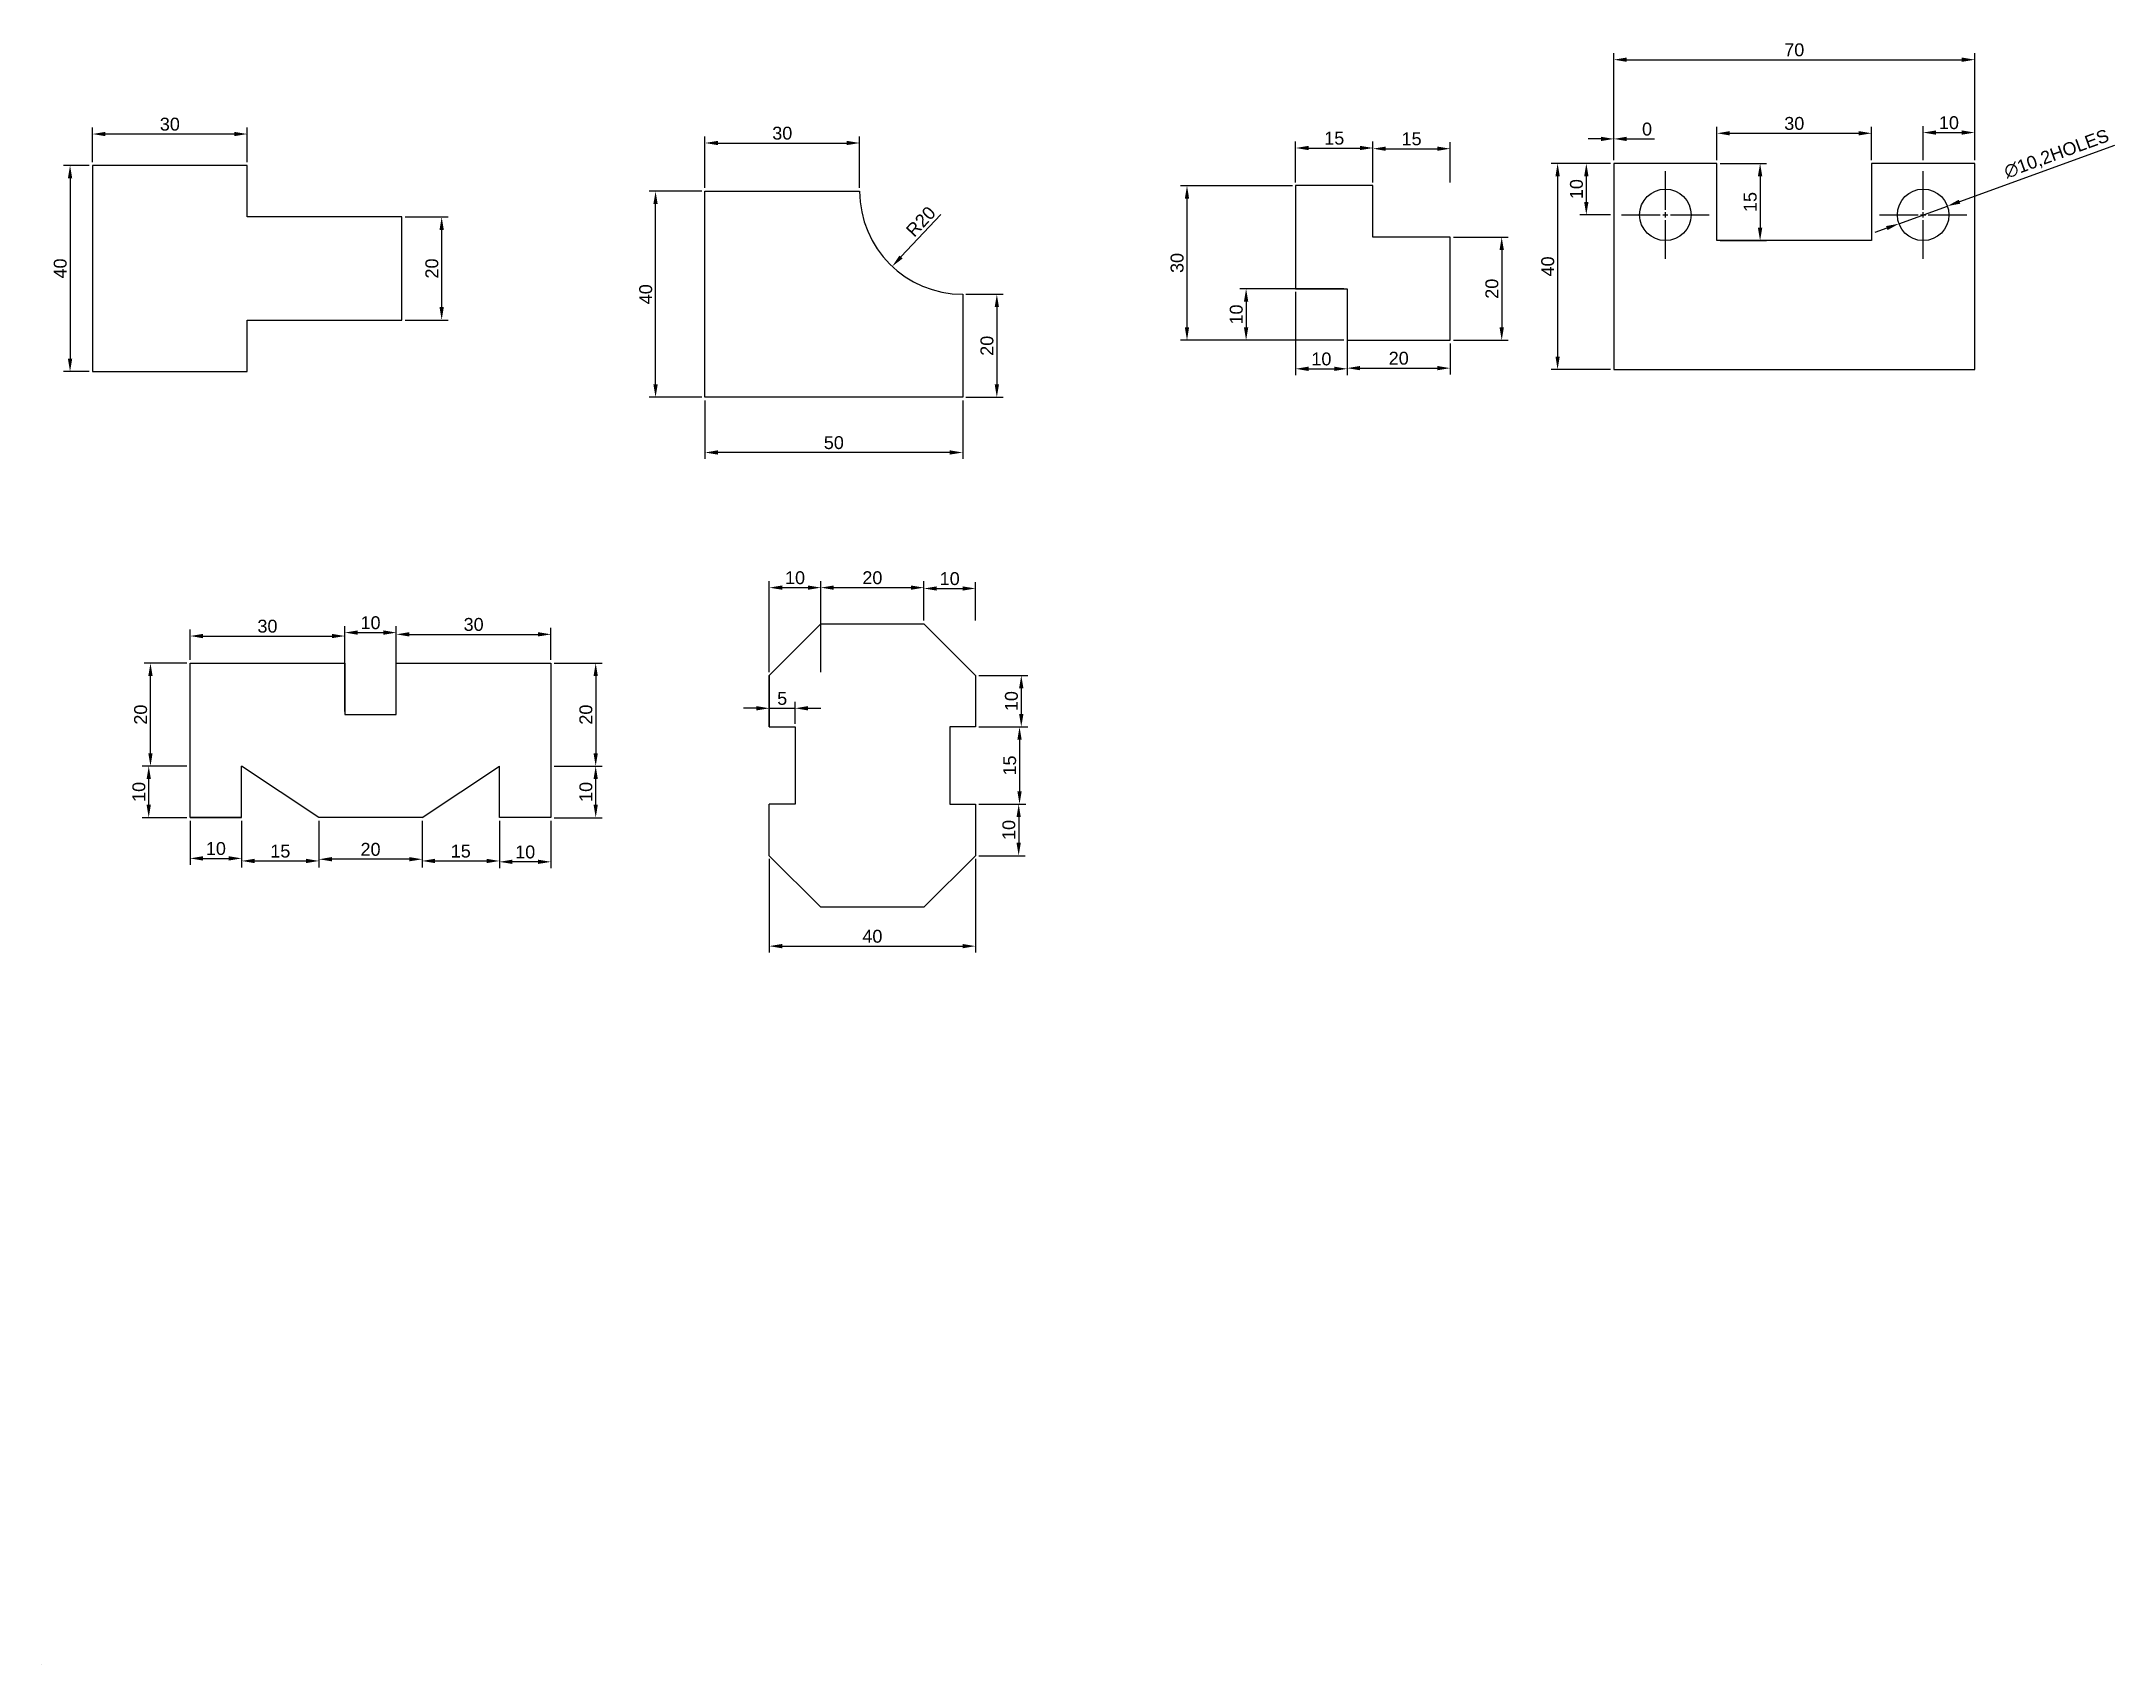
# Model space of a CAD drawing. Header units: millimetres. Extents: x 10 to 412, y 72 to 387.
import ezdxf

# ---------------------------------------------------------------- set-up
doc = ezdxf.new("R2010")
doc.units = ezdxf.units.MM
doc.linetypes.add('CENTER2', pattern=[28.575, 19.05, -3.175, 3.175, -3.175])
doc.styles.get("Standard").update_dxf_attribs({"font": 'arial.ttf'})
doc.dimstyles.new('ISO-25', dxfattribs={"dimtxt": 2.5, "dimasz": 2.5, "dimexe": 1.25, "dimexo": 0.625, "dimtad": 1, "dimtxsty": 'Standard', "dimcen": 2.5, "dimadec": 0, "dimazin": 0, "dimtfac": 1, "dimtmove": 0, "dimatfit": 3, "dimfxl": 1, "dimarcsym": 0})

# ---------------------------------------------------------------- blocks, each defined once
blk = doc.blocks.new('*D2')
at = {"color": 0, "lineweight": -2, "transparency": 16777216}
for p, q in [((19.46, 363.88), (19.46, 370.59)), ((49.46, 363.88), (49.46, 370.59)), ((46.96, 369.34), (21.96, 369.34))]:
    blk.add_line(p, q, dxfattribs=at)
at = {"color": 0, "transparency": 16777216}
for points in [[(21.96, 369.76), (21.96, 368.93), (19.46, 369.34)], [(46.96, 369.76), (46.96, 368.93), (49.46, 369.34)]]:
    blk.add_solid(points, dxfattribs=at)
at = {"layer": 'Defpoints', "color": 0, "transparency": 16777216}
for p in [(19.46, 369.34), (19.46, 363.25), (49.46, 363.25)]:
    blk.add_point(p, dxfattribs=at)
at = {"color": 0, "transparency": 16777216, "insert": (34.46, 371.25), "char_height": 2.5, "attachment_point": 5}
blk.add_mtext('30', dxfattribs=at)
blk = doc.blocks.new('*D3')
at = {"color": 0, "lineweight": -2, "transparency": 16777216}
for p, q in [((80.08, 353.25), (88.44, 353.25)), ((87.19, 335.75), (87.19, 350.75)), ((80.08, 333.25), (88.44, 333.25))]:
    blk.add_line(p, q, dxfattribs=at)
at = {"color": 0, "transparency": 16777216}
for points in [[(86.77, 350.75), (87.6, 350.75), (87.19, 353.25)], [(86.77, 335.75), (87.6, 335.75), (87.19, 333.25)]]:
    blk.add_solid(points, dxfattribs=at)
at = {"layer": 'Defpoints', "color": 0, "transparency": 16777216}
for p in [(79.46, 353.25), (87.19, 353.25), (79.46, 333.25)]:
    blk.add_point(p, dxfattribs=at)
at = {"color": 0, "transparency": 16777216, "insert": (85.29, 343.25), "char_height": 2.5, "attachment_point": 5, "rotation": 90}
blk.add_mtext('20', dxfattribs=at)
blk = doc.blocks.new('*D4')
at = {"color": 0, "lineweight": -2, "transparency": 16777216}
for p, q in [((18.83, 363.25), (13.85, 363.25)), ((15.1, 360.75), (15.1, 325.75)), ((18.83, 323.25), (13.85, 323.25))]:
    blk.add_line(p, q, dxfattribs=at)
at = {"color": 0, "transparency": 16777216}
for points in [[(14.68, 360.75), (15.52, 360.75), (15.1, 363.25)], [(14.68, 325.75), (15.52, 325.75), (15.1, 323.25)]]:
    blk.add_solid(points, dxfattribs=at)
at = {"layer": 'Defpoints', "color": 0, "transparency": 16777216}
for p in [(19.46, 363.25), (15.1, 323.25), (19.46, 323.25)]:
    blk.add_point(p, dxfattribs=at)
at = {"color": 0, "transparency": 16777216, "insert": (13.2, 343.25), "char_height": 2.5, "attachment_point": 5, "rotation": 90}
blk.add_mtext('40', dxfattribs=at)
blk = doc.blocks.new('*D5')
at = {"color": 0, "lineweight": -2, "transparency": 16777216}
for p, q in [((138.26, 358.87), (138.26, 368.85)), ((140.76, 367.6), (165.76, 367.6)), ((168.26, 358.87), (168.26, 368.85))]:
    blk.add_line(p, q, dxfattribs=at)
at = {"color": 0, "transparency": 16777216}
for points in [[(140.76, 368.02), (140.76, 367.19), (138.26, 367.6)], [(165.76, 368.02), (165.76, 367.19), (168.26, 367.6)]]:
    blk.add_solid(points, dxfattribs=at)
at = {"layer": 'Defpoints', "color": 0, "transparency": 16777216}
for p in [(168.26, 367.6), (138.26, 358.25), (168.26, 358.25)]:
    blk.add_point(p, dxfattribs=at)
at = {"color": 0, "transparency": 16777216, "insert": (153.26, 369.5), "char_height": 2.5, "attachment_point": 5}
blk.add_mtext('30', dxfattribs=at)
blk = doc.blocks.new('*D8')
at = {"color": 0, "lineweight": -2, "transparency": 16777216}
for p, q in [((188.88, 338.25), (196.13, 338.25)), ((194.88, 335.75), (194.88, 320.75)), ((188.88, 318.25), (196.13, 318.25))]:
    blk.add_line(p, q, dxfattribs=at)
at = {"color": 0, "transparency": 16777216}
for points in [[(194.47, 335.75), (195.3, 335.75), (194.88, 338.25)], [(194.47, 320.75), (195.3, 320.75), (194.88, 318.25)]]:
    blk.add_solid(points, dxfattribs=at)
at = {"layer": 'Defpoints', "color": 0, "transparency": 16777216}
for p in [(188.26, 338.25), (188.26, 318.25), (194.88, 318.25)]:
    blk.add_point(p, dxfattribs=at)
at = {"color": 0, "transparency": 16777216, "insert": (192.98, 328.25), "char_height": 2.5, "attachment_point": 5, "rotation": 90}
blk.add_mtext('20', dxfattribs=at)
blk = doc.blocks.new('*D9')
at = {"color": 0, "lineweight": -2, "transparency": 16777216}
for p, q in [((138.26, 317.62), (138.26, 306.29)), ((188.26, 317.62), (188.26, 306.29)), ((185.76, 307.54), (140.76, 307.54))]:
    blk.add_line(p, q, dxfattribs=at)
at = {"color": 0, "transparency": 16777216}
for points in [[(140.76, 307.96), (140.76, 307.13), (138.26, 307.54)], [(185.76, 307.96), (185.76, 307.13), (188.26, 307.54)]]:
    blk.add_solid(points, dxfattribs=at)
at = {"layer": 'Defpoints', "color": 0, "transparency": 16777216}
for p in [(138.26, 318.25), (188.26, 318.25), (138.26, 307.54)]:
    blk.add_point(p, dxfattribs=at)
at = {"color": 0, "transparency": 16777216, "insert": (163.26, 309.44), "char_height": 2.5, "attachment_point": 5}
blk.add_mtext('50', dxfattribs=at)
blk = doc.blocks.new('*D10')
at = {"color": 0, "lineweight": -2, "transparency": 16777216}
for p, q in [((137.63, 358.25), (127.43, 358.25)), ((128.68, 320.75), (128.68, 355.75)), ((137.63, 318.25), (127.43, 318.25))]:
    blk.add_line(p, q, dxfattribs=at)
at = {"color": 0, "transparency": 16777216}
for points in [[(128.26, 355.75), (129.09, 355.75), (128.68, 358.25)], [(128.26, 320.75), (129.09, 320.75), (128.68, 318.25)]]:
    blk.add_solid(points, dxfattribs=at)
at = {"layer": 'Defpoints', "color": 0, "transparency": 16777216}
for p in [(128.68, 358.25), (138.26, 358.25), (138.26, 318.25)]:
    blk.add_point(p, dxfattribs=at)
at = {"color": 0, "transparency": 16777216, "insert": (126.78, 338.25), "char_height": 2.5, "attachment_point": 5, "rotation": 90}
blk.add_mtext('40', dxfattribs=at)
blk = doc.blocks.new('*D11')
at = {"color": 0, "lineweight": -2, "transparency": 16777216}
blk.add_line((184, 353.7), (176.29, 345.48), dxfattribs=at)
at = {"color": 0, "transparency": 16777216}
blk.add_solid([(175.99, 345.76), (176.6, 345.19), (174.58, 343.65)], dxfattribs=at)
at = {"layer": 'Defpoints', "color": 0, "transparency": 16777216}
for p in [(188.26, 358.25), (174.58, 343.65)]:
    blk.add_point(p, dxfattribs=at)
at = {"color": 0, "transparency": 16777216, "insert": (180.14, 352.36), "char_height": 2.5, "attachment_point": 5, "rotation": 46.8602}
blk.add_mtext('R20', dxfattribs=at)
blk = doc.blocks.new('*D12')
at = {"color": 0, "lineweight": -2, "transparency": 16777216}
for p, q in [((252.84, 359.95), (252.84, 367.88)), ((255.34, 366.63), (265.34, 366.63)), ((267.84, 359.95), (267.84, 367.88))]:
    blk.add_line(p, q, dxfattribs=at)
at = {"color": 0, "transparency": 16777216}
for points in [[(255.34, 367.05), (255.34, 366.22), (252.84, 366.63)], [(265.34, 367.05), (265.34, 366.22), (267.84, 366.63)]]:
    blk.add_solid(points, dxfattribs=at)
at = {"layer": 'Defpoints', "color": 0, "transparency": 16777216}
for p in [(267.84, 366.63), (252.84, 359.32), (267.84, 359.32)]:
    blk.add_point(p, dxfattribs=at)
at = {"color": 0, "transparency": 16777216, "insert": (260.34, 368.53), "char_height": 2.5, "attachment_point": 5}
blk.add_mtext('15', dxfattribs=at)
blk = doc.blocks.new('*D13')
at = {"color": 0, "lineweight": -2, "transparency": 16777216}
for p, q in [((267.84, 359.95), (267.84, 367.75)), ((270.34, 366.5), (280.34, 366.5)), ((282.84, 359.95), (282.84, 367.75))]:
    blk.add_line(p, q, dxfattribs=at)
at = {"color": 0, "transparency": 16777216}
for points in [[(270.34, 366.91), (270.34, 366.08), (267.84, 366.5)], [(280.34, 366.91), (280.34, 366.08), (282.84, 366.5)]]:
    blk.add_solid(points, dxfattribs=at)
at = {"layer": 'Defpoints', "color": 0, "transparency": 16777216}
for p in [(282.84, 366.5), (267.84, 359.32), (282.84, 359.32)]:
    blk.add_point(p, dxfattribs=at)
at = {"color": 0, "transparency": 16777216, "insert": (275.34, 368.4), "char_height": 2.5, "attachment_point": 5}
blk.add_mtext('15', dxfattribs=at)
blk = doc.blocks.new('*D14')
at = {"color": 0, "lineweight": -2, "transparency": 16777216}
for p, q in [((283.47, 349.32), (294.07, 349.32)), ((292.82, 346.82), (292.82, 331.82)), ((283.47, 329.32), (294.07, 329.32))]:
    blk.add_line(p, q, dxfattribs=at)
at = {"color": 0, "transparency": 16777216}
for points in [[(292.4, 346.82), (293.24, 346.82), (292.82, 349.32)], [(292.4, 331.82), (293.24, 331.82), (292.82, 329.32)]]:
    blk.add_solid(points, dxfattribs=at)
at = {"layer": 'Defpoints', "color": 0, "transparency": 16777216}
for p in [(282.84, 349.32), (282.84, 329.32), (292.82, 329.32)]:
    blk.add_point(p, dxfattribs=at)
at = {"color": 0, "transparency": 16777216, "insert": (290.92, 339.32), "char_height": 2.5, "attachment_point": 5, "rotation": 90}
blk.add_mtext('20', dxfattribs=at)
blk = doc.blocks.new('*D15')
at = {"color": 0, "lineweight": -2, "transparency": 16777216}
for p, q in [((252.84, 338.7), (252.84, 322.53)), ((262.84, 338.7), (262.84, 322.53)), ((255.34, 323.78), (260.34, 323.78))]:
    blk.add_line(p, q, dxfattribs=at)
at = {"color": 0, "transparency": 16777216}
for points in [[(255.34, 324.2), (255.34, 323.36), (252.84, 323.78)], [(260.34, 324.2), (260.34, 323.36), (262.84, 323.78)]]:
    blk.add_solid(points, dxfattribs=at)
at = {"layer": 'Defpoints', "color": 0, "transparency": 16777216}
for p in [(252.84, 339.32), (262.84, 339.32), (262.84, 323.78)]:
    blk.add_point(p, dxfattribs=at)
at = {"color": 0, "transparency": 16777216, "insert": (257.84, 325.68), "char_height": 2.5, "attachment_point": 5}
blk.add_mtext('10', dxfattribs=at)
blk = doc.blocks.new('*D16')
at = {"color": 0, "lineweight": -2, "transparency": 16777216}
for p, q in [((262.22, 339.32), (241.99, 339.32)), ((243.24, 336.82), (243.24, 331.82)), ((262.22, 329.32), (241.99, 329.32))]:
    blk.add_line(p, q, dxfattribs=at)
at = {"color": 0, "transparency": 16777216}
for points in [[(242.82, 336.82), (243.66, 336.82), (243.24, 339.32)], [(242.82, 331.82), (243.66, 331.82), (243.24, 329.32)]]:
    blk.add_solid(points, dxfattribs=at)
at = {"layer": 'Defpoints', "color": 0, "transparency": 16777216}
for p in [(262.84, 339.32), (243.24, 329.32), (262.84, 329.32)]:
    blk.add_point(p, dxfattribs=at)
at = {"color": 0, "transparency": 16777216, "insert": (241.34, 334.32), "char_height": 2.5, "attachment_point": 5, "rotation": 90}
blk.add_mtext('10', dxfattribs=at)
blk = doc.blocks.new('*D17')
at = {"color": 0, "lineweight": -2, "transparency": 16777216}
for p, q in [((262.84, 328.7), (262.84, 322.66)), ((282.84, 328.7), (282.84, 322.66)), ((265.34, 323.91), (280.34, 323.91))]:
    blk.add_line(p, q, dxfattribs=at)
at = {"color": 0, "transparency": 16777216}
for points in [[(265.34, 324.33), (265.34, 323.5), (262.84, 323.91)], [(280.34, 324.33), (280.34, 323.5), (282.84, 323.91)]]:
    blk.add_solid(points, dxfattribs=at)
at = {"layer": 'Defpoints', "color": 0, "transparency": 16777216}
for p in [(262.84, 329.32), (282.84, 329.32), (282.84, 323.91)]:
    blk.add_point(p, dxfattribs=at)
at = {"color": 0, "transparency": 16777216, "insert": (272.84, 325.82), "char_height": 2.5, "attachment_point": 5}
blk.add_mtext('20', dxfattribs=at)
blk = doc.blocks.new('*D18')
at = {"color": 0, "lineweight": -2, "transparency": 16777216}
for p, q in [((252.22, 359.32), (230.52, 359.32)), ((231.77, 356.82), (231.77, 331.82)), ((252.22, 329.32), (230.52, 329.32))]:
    blk.add_line(p, q, dxfattribs=at)
at = {"color": 0, "transparency": 16777216}
for points in [[(231.35, 356.82), (232.18, 356.82), (231.77, 359.32)], [(231.35, 331.82), (232.18, 331.82), (231.77, 329.32)]]:
    blk.add_solid(points, dxfattribs=at)
at = {"layer": 'Defpoints', "color": 0, "transparency": 16777216}
for p in [(252.84, 359.32), (231.77, 329.32), (252.84, 329.32)]:
    blk.add_point(p, dxfattribs=at)
at = {"color": 0, "transparency": 16777216, "insert": (229.86, 344.32), "char_height": 2.5, "attachment_point": 5, "rotation": 90}
blk.add_mtext('30', dxfattribs=at)
blk = doc.blocks.new('*U20')
at = {"color": 0, "linetype": 'CENTER2', "transparency": 16777216}
for p, q in [((0, 1), (0, 8.5)), ((-8.5, 0), (-1, 0)), ((1, 0), (8.5, 0)), ((0, -8.5), (0, -1))]:
    blk.add_line(p, q, dxfattribs=at)
at = {"color": 0, "linetype": 'Continuous', "transparency": 16777216}
for p, q in [((-0.5, 0), (0.5, 0)), ((0, -0.5), (0, 0.5))]:
    blk.add_line(p, q, dxfattribs=at)
blk = doc.blocks.new('*D21')
at = {"color": 0, "lineweight": -2, "transparency": 16777216}
for p, q in [((312.07, 368.39), (309.57, 368.39)), ((314.57, 364.28), (314.57, 369.64)), ((314.57, 364.28), (314.57, 369.64)), ((317.07, 368.39), (322.45, 368.39))]:
    blk.add_line(p, q, dxfattribs=at)
at = {"color": 0, "transparency": 16777216}
for points in [[(312.07, 368.81), (312.07, 367.98), (314.57, 368.39)], [(317.07, 368.81), (317.07, 367.98), (314.57, 368.39)]]:
    blk.add_solid(points, dxfattribs=at)
at = {"layer": 'Defpoints', "color": 0, "transparency": 16777216}
for p in [(314.57, 368.39), (314.57, 363.65), (314.57, 363.65)]:
    blk.add_point(p, dxfattribs=at)
at = {"color": 0, "transparency": 16777216, "insert": (321.01, 370.29), "char_height": 2.5, "attachment_point": 5}
blk.add_mtext('0', dxfattribs=at)
blk = doc.blocks.new('*D22')
at = {"color": 0, "lineweight": -2, "transparency": 16777216}
for p, q in [((313.95, 363.65), (307.98, 363.65)), ((309.23, 361.15), (309.23, 356.15)), ((313.95, 353.65), (307.98, 353.65))]:
    blk.add_line(p, q, dxfattribs=at)
at = {"color": 0, "transparency": 16777216}
for points in [[(308.82, 361.15), (309.65, 361.15), (309.23, 363.65)], [(308.82, 356.15), (309.65, 356.15), (309.23, 353.65)]]:
    blk.add_solid(points, dxfattribs=at)
at = {"layer": 'Defpoints', "color": 0, "transparency": 16777216}
for p in [(314.57, 363.65), (309.23, 353.65), (314.57, 353.65)]:
    blk.add_point(p, dxfattribs=at)
at = {"color": 0, "transparency": 16777216, "insert": (307.33, 358.65), "char_height": 2.5, "attachment_point": 5, "rotation": 90}
blk.add_mtext('10', dxfattribs=at)
blk = doc.blocks.new('*U23')
at = {"color": 0, "linetype": 'CENTER2', "transparency": 16777216}
for p, q in [((0, 1), (0, 8.5)), ((-8.5, 0), (-1, 0)), ((1, 0), (8.5, 0)), ((0, -8.5), (0, -1))]:
    blk.add_line(p, q, dxfattribs=at)
at = {"color": 0, "linetype": 'Continuous', "transparency": 16777216}
for p, q in [((-0.5, 0), (0.5, 0)), ((0, -0.5), (0, 0.5))]:
    blk.add_line(p, q, dxfattribs=at)
blk = doc.blocks.new('*D24')
at = {"color": 0, "lineweight": -2, "transparency": 16777216}
for p, q in [((374.57, 364.28), (374.57, 370.88)), ((384.57, 364.28), (384.57, 370.88)), ((377.07, 369.63), (382.07, 369.63))]:
    blk.add_line(p, q, dxfattribs=at)
at = {"color": 0, "transparency": 16777216}
for points in [[(377.07, 370.04), (377.07, 369.21), (374.57, 369.63)], [(382.07, 370.04), (382.07, 369.21), (384.57, 369.63)]]:
    blk.add_solid(points, dxfattribs=at)
at = {"layer": 'Defpoints', "color": 0, "transparency": 16777216}
for p in [(384.57, 369.63), (374.57, 363.65), (384.57, 363.65)]:
    blk.add_point(p, dxfattribs=at)
at = {"color": 0, "transparency": 16777216, "insert": (379.57, 371.53), "char_height": 2.5, "attachment_point": 5}
blk.add_mtext('10', dxfattribs=at)
blk = doc.blocks.new('*D26')
at = {"color": 0, "lineweight": -2, "transparency": 16777216}
for p, q in [((334.57, 364.28), (334.57, 370.74)), ((364.57, 364.28), (364.57, 370.74)), ((337.07, 369.49), (362.07, 369.49))]:
    blk.add_line(p, q, dxfattribs=at)
at = {"color": 0, "transparency": 16777216}
for points in [[(337.07, 369.91), (337.07, 369.07), (334.57, 369.49)], [(362.07, 369.91), (362.07, 369.07), (364.57, 369.49)]]:
    blk.add_solid(points, dxfattribs=at)
at = {"layer": 'Defpoints', "color": 0, "transparency": 16777216}
for p in [(364.57, 369.49), (334.57, 363.65), (364.57, 363.65)]:
    blk.add_point(p, dxfattribs=at)
at = {"color": 0, "transparency": 16777216, "insert": (349.57, 371.39), "char_height": 2.5, "attachment_point": 5}
blk.add_mtext('30', dxfattribs=at)
blk = doc.blocks.new('*D27')
at = {"color": 0, "lineweight": -2, "transparency": 16777216}
for p, q in [((314.57, 364.28), (314.57, 385.02)), ((317.07, 383.77), (382.07, 383.77)), ((384.57, 364.28), (384.57, 385.02))]:
    blk.add_line(p, q, dxfattribs=at)
at = {"color": 0, "transparency": 16777216}
for points in [[(317.07, 384.19), (317.07, 383.35), (314.57, 383.77)], [(382.07, 384.19), (382.07, 383.35), (384.57, 383.77)]]:
    blk.add_solid(points, dxfattribs=at)
at = {"layer": 'Defpoints', "color": 0, "transparency": 16777216}
for p in [(384.57, 383.77), (314.57, 363.65), (384.57, 363.65)]:
    blk.add_point(p, dxfattribs=at)
at = {"color": 0, "transparency": 16777216, "insert": (349.57, 385.67), "char_height": 2.5, "attachment_point": 5}
blk.add_mtext('70', dxfattribs=at)
blk = doc.blocks.new('*D28')
at = {"color": 0, "lineweight": -2, "transparency": 16777216}
for p, q in [((313.95, 363.65), (302.41, 363.65)), ((303.66, 361.15), (303.66, 326.15)), ((313.95, 323.65), (302.41, 323.65))]:
    blk.add_line(p, q, dxfattribs=at)
at = {"color": 0, "transparency": 16777216}
for points in [[(303.25, 361.15), (304.08, 361.15), (303.66, 363.65)], [(303.25, 326.15), (304.08, 326.15), (303.66, 323.65)]]:
    blk.add_solid(points, dxfattribs=at)
at = {"layer": 'Defpoints', "color": 0, "transparency": 16777216}
for p in [(314.57, 363.65), (303.66, 323.65), (314.57, 323.65)]:
    blk.add_point(p, dxfattribs=at)
at = {"color": 0, "transparency": 16777216, "insert": (301.76, 343.65), "char_height": 2.5, "attachment_point": 5, "rotation": 90}
blk.add_mtext('40', dxfattribs=at)
blk = doc.blocks.new('*D29')
at = {"color": 0, "lineweight": -2, "transparency": 16777216}
for p, q in [((411.7, 367.14), (381.62, 356.21)), ((369.88, 351.94), (379.27, 355.36)), ((367.53, 351.09), (365.18, 350.24))]:
    blk.add_line(p, q, dxfattribs=at)
at = {"color": 0, "transparency": 16777216}
for points in [[(381.48, 356.6), (381.77, 355.82), (379.27, 355.36)], [(367.38, 351.48), (367.67, 350.7), (369.88, 351.94)]]:
    blk.add_solid(points, dxfattribs=at)
at = {"layer": 'Defpoints', "color": 0, "transparency": 16777216}
for p in [(379.27, 355.36), (369.88, 351.94)]:
    blk.add_point(p, dxfattribs=at)
at = {"color": 0, "transparency": 16777216, "insert": (400.49, 365.37), "char_height": 2.5, "width": 4.9383, "attachment_point": 5, "rotation": 19.9615}
blk.add_mtext('∅10,2HOLES', dxfattribs=at)
blk = doc.blocks.new('*D30')
at = {"color": 0, "lineweight": -2, "transparency": 16777216}
for p, q in [((335.2, 363.65), (344.19, 363.65)), ((342.94, 361.15), (342.94, 351.15)), ((335.2, 348.65), (344.19, 348.65))]:
    blk.add_line(p, q, dxfattribs=at)
at = {"color": 0, "transparency": 16777216}
for points in [[(342.52, 361.15), (343.36, 361.15), (342.94, 363.65)], [(342.52, 351.15), (343.36, 351.15), (342.94, 348.65)]]:
    blk.add_solid(points, dxfattribs=at)
at = {"layer": 'Defpoints', "color": 0, "transparency": 16777216}
for p in [(334.57, 363.65), (334.57, 348.65), (342.94, 348.65)]:
    blk.add_point(p, dxfattribs=at)
at = {"color": 0, "transparency": 16777216, "insert": (341.04, 356.15), "char_height": 2.5, "attachment_point": 5, "rotation": 90}
blk.add_mtext('15', dxfattribs=at)
blk = doc.blocks.new('*D31')
at = {"color": 0, "lineweight": -2, "transparency": 16777216}
for p, q in [((38.39, 236.05), (38.39, 227.52)), ((48.39, 236.05), (48.39, 227.52)), ((40.89, 228.77), (45.89, 228.77))]:
    blk.add_line(p, q, dxfattribs=at)
at = {"color": 0, "transparency": 16777216}
for points in [[(40.89, 229.19), (40.89, 228.35), (38.39, 228.77)], [(45.89, 229.19), (45.89, 228.35), (48.39, 228.77)]]:
    blk.add_solid(points, dxfattribs=at)
at = {"layer": 'Defpoints', "color": 0, "transparency": 16777216}
for p in [(38.39, 236.67), (48.39, 236.67), (48.39, 228.77)]:
    blk.add_point(p, dxfattribs=at)
at = {"color": 0, "transparency": 16777216, "insert": (43.39, 230.67), "char_height": 2.5, "attachment_point": 5}
blk.add_mtext('10', dxfattribs=at)
blk = doc.blocks.new('*D32')
at = {"color": 0, "lineweight": -2, "transparency": 16777216}
for p, q in [((48.39, 236.05), (48.39, 227.02)), ((63.39, 236.05), (63.39, 227.02)), ((50.89, 228.27), (60.89, 228.27))]:
    blk.add_line(p, q, dxfattribs=at)
at = {"color": 0, "transparency": 16777216}
for points in [[(50.89, 228.69), (50.89, 227.85), (48.39, 228.27)], [(60.89, 228.69), (60.89, 227.85), (63.39, 228.27)]]:
    blk.add_solid(points, dxfattribs=at)
at = {"layer": 'Defpoints', "color": 0, "transparency": 16777216}
for p in [(48.39, 236.67), (63.39, 236.67), (63.39, 228.27)]:
    blk.add_point(p, dxfattribs=at)
at = {"color": 0, "transparency": 16777216, "insert": (55.89, 230.17), "char_height": 2.5, "attachment_point": 5}
blk.add_mtext('15', dxfattribs=at)
blk = doc.blocks.new('*D33')
at = {"color": 0, "lineweight": -2, "transparency": 16777216}
for p, q in [((63.39, 236.05), (63.39, 227.35)), ((83.39, 236.05), (83.39, 227.35)), ((80.89, 228.6), (65.89, 228.6))]:
    blk.add_line(p, q, dxfattribs=at)
at = {"color": 0, "transparency": 16777216}
for points in [[(65.89, 229.02), (65.89, 228.19), (63.39, 228.6)], [(80.89, 229.02), (80.89, 228.19), (83.39, 228.6)]]:
    blk.add_solid(points, dxfattribs=at)
at = {"layer": 'Defpoints', "color": 0, "transparency": 16777216}
for p in [(63.39, 236.67), (83.39, 236.67), (63.39, 228.6)]:
    blk.add_point(p, dxfattribs=at)
at = {"color": 0, "transparency": 16777216, "insert": (73.39, 230.51), "char_height": 2.5, "attachment_point": 5}
blk.add_mtext('20', dxfattribs=at)
blk = doc.blocks.new('*D34')
at = {"color": 0, "lineweight": -2, "transparency": 16777216}
for p, q in [((83.39, 236.05), (83.39, 227.02)), ((98.39, 236.05), (98.39, 227.02)), ((85.89, 228.27), (95.89, 228.27))]:
    blk.add_line(p, q, dxfattribs=at)
at = {"color": 0, "transparency": 16777216}
for points in [[(85.89, 228.69), (85.89, 227.85), (83.39, 228.27)], [(95.89, 228.69), (95.89, 227.85), (98.39, 228.27)]]:
    blk.add_solid(points, dxfattribs=at)
at = {"layer": 'Defpoints', "color": 0, "transparency": 16777216}
for p in [(83.39, 236.67), (98.39, 236.67), (98.39, 228.27)]:
    blk.add_point(p, dxfattribs=at)
at = {"color": 0, "transparency": 16777216, "insert": (90.89, 230.17), "char_height": 2.5, "attachment_point": 5}
blk.add_mtext('15', dxfattribs=at)
blk = doc.blocks.new('*D35')
at = {"color": 0, "lineweight": -2, "transparency": 16777216}
for p, q in [((98.39, 236.05), (98.39, 226.85)), ((108.39, 236.05), (108.39, 226.85)), ((105.89, 228.1), (100.89, 228.1))]:
    blk.add_line(p, q, dxfattribs=at)
at = {"color": 0, "transparency": 16777216}
for points in [[(100.89, 228.52), (100.89, 227.69), (98.39, 228.1)], [(105.89, 228.52), (105.89, 227.69), (108.39, 228.1)]]:
    blk.add_solid(points, dxfattribs=at)
at = {"layer": 'Defpoints', "color": 0, "transparency": 16777216}
for p in [(98.39, 236.67), (108.39, 236.67), (98.39, 228.1)]:
    blk.add_point(p, dxfattribs=at)
at = {"color": 0, "transparency": 16777216, "insert": (103.39, 230), "char_height": 2.5, "attachment_point": 5}
blk.add_mtext('10', dxfattribs=at)
blk = doc.blocks.new('*D37')
at = {"color": 0, "lineweight": -2, "transparency": 16777216}
for p, q in [((68.39, 257.3), (68.39, 273.84)), ((78.39, 257.3), (78.39, 273.84)), ((70.89, 272.59), (75.89, 272.59))]:
    blk.add_line(p, q, dxfattribs=at)
at = {"color": 0, "transparency": 16777216}
for points in [[(70.89, 273.01), (70.89, 272.17), (68.39, 272.59)], [(75.89, 273.01), (75.89, 272.17), (78.39, 272.59)]]:
    blk.add_solid(points, dxfattribs=at)
at = {"layer": 'Defpoints', "color": 0, "transparency": 16777216}
for p in [(78.39, 272.59), (68.39, 256.67), (78.39, 256.67)]:
    blk.add_point(p, dxfattribs=at)
at = {"color": 0, "transparency": 16777216, "insert": (73.39, 274.49), "char_height": 2.5, "attachment_point": 5}
blk.add_mtext('10', dxfattribs=at)
blk = doc.blocks.new('*D38')
at = {"color": 0, "lineweight": -2, "transparency": 16777216}
for p, q in [((38.39, 267.3), (38.39, 273.17)), ((40.89, 271.92), (65.89, 271.92)), ((68.39, 267.3), (68.39, 273.17))]:
    blk.add_line(p, q, dxfattribs=at)
at = {"color": 0, "transparency": 16777216}
for points in [[(40.89, 272.34), (40.89, 271.5), (38.39, 271.92)], [(65.89, 272.34), (65.89, 271.5), (68.39, 271.92)]]:
    blk.add_solid(points, dxfattribs=at)
at = {"layer": 'Defpoints', "color": 0, "transparency": 16777216}
for p in [(68.39, 271.92), (38.39, 266.67), (68.39, 266.67)]:
    blk.add_point(p, dxfattribs=at)
at = {"color": 0, "transparency": 16777216, "insert": (53.39, 273.82), "char_height": 2.5, "attachment_point": 5}
blk.add_mtext('30', dxfattribs=at)
blk = doc.blocks.new('*D39')
at = {"color": 0, "lineweight": -2, "transparency": 16777216}
for p, q in [((78.39, 267.3), (78.39, 273.5)), ((108.39, 267.3), (108.39, 273.5)), ((80.89, 272.25), (105.89, 272.25))]:
    blk.add_line(p, q, dxfattribs=at)
at = {"color": 0, "transparency": 16777216}
for points in [[(80.89, 272.67), (80.89, 271.84), (78.39, 272.25)], [(105.89, 272.67), (105.89, 271.84), (108.39, 272.25)]]:
    blk.add_solid(points, dxfattribs=at)
at = {"layer": 'Defpoints', "color": 0, "transparency": 16777216}
for p in [(108.39, 272.25), (78.39, 266.67), (108.39, 266.67)]:
    blk.add_point(p, dxfattribs=at)
at = {"color": 0, "transparency": 16777216, "insert": (93.39, 274.16), "char_height": 2.5, "attachment_point": 5}
blk.add_mtext('30', dxfattribs=at)
blk = doc.blocks.new('*D41')
at = {"color": 0, "lineweight": -2, "transparency": 16777216}
for p, q in [((109.01, 246.67), (118.32, 246.67)), ((117.07, 239.17), (117.07, 244.17)), ((109.01, 236.67), (118.32, 236.67))]:
    blk.add_line(p, q, dxfattribs=at)
at = {"color": 0, "transparency": 16777216}
for points in [[(116.65, 244.17), (117.48, 244.17), (117.07, 246.67)], [(116.65, 239.17), (117.48, 239.17), (117.07, 236.67)]]:
    blk.add_solid(points, dxfattribs=at)
at = {"layer": 'Defpoints', "color": 0, "transparency": 16777216}
for p in [(108.39, 246.67), (117.07, 246.67), (108.39, 236.67)]:
    blk.add_point(p, dxfattribs=at)
at = {"color": 0, "transparency": 16777216, "insert": (115.17, 241.67), "char_height": 2.5, "attachment_point": 5, "rotation": 90}
blk.add_mtext('10', dxfattribs=at)
blk = doc.blocks.new('*D42')
at = {"color": 0, "lineweight": -2, "transparency": 16777216}
for p, q in [((109.01, 266.67), (118.32, 266.67)), ((117.07, 264.17), (117.07, 249.17)), ((109.01, 246.67), (118.32, 246.67))]:
    blk.add_line(p, q, dxfattribs=at)
at = {"color": 0, "transparency": 16777216}
for points in [[(116.65, 264.17), (117.48, 264.17), (117.07, 266.67)], [(116.65, 249.17), (117.48, 249.17), (117.07, 246.67)]]:
    blk.add_solid(points, dxfattribs=at)
at = {"layer": 'Defpoints', "color": 0, "transparency": 16777216}
for p in [(108.39, 266.67), (108.39, 246.67), (117.07, 246.67)]:
    blk.add_point(p, dxfattribs=at)
at = {"color": 0, "transparency": 16777216, "insert": (115.17, 256.67), "char_height": 2.5, "attachment_point": 5, "rotation": 90}
blk.add_mtext('20', dxfattribs=at)
blk = doc.blocks.new('*D43')
at = {"color": 0, "lineweight": -2, "transparency": 16777216}
for p, q in [((37.76, 246.67), (29.11, 246.67)), ((30.36, 239.17), (30.36, 244.17)), ((37.76, 236.67), (29.11, 236.67))]:
    blk.add_line(p, q, dxfattribs=at)
at = {"color": 0, "transparency": 16777216}
for points in [[(29.95, 244.17), (30.78, 244.17), (30.36, 246.67)], [(29.95, 239.17), (30.78, 239.17), (30.36, 236.67)]]:
    blk.add_solid(points, dxfattribs=at)
at = {"layer": 'Defpoints', "color": 0, "transparency": 16777216}
for p in [(30.36, 246.67), (38.39, 246.67), (38.39, 236.67)]:
    blk.add_point(p, dxfattribs=at)
at = {"color": 0, "transparency": 16777216, "insert": (28.46, 241.67), "char_height": 2.5, "attachment_point": 5, "rotation": 90}
blk.add_mtext('10', dxfattribs=at)
blk = doc.blocks.new('*D44')
at = {"color": 0, "lineweight": -2, "transparency": 16777216}
for p, q in [((37.76, 266.67), (29.45, 266.67)), ((30.7, 249.17), (30.7, 264.17)), ((37.76, 246.67), (29.45, 246.67))]:
    blk.add_line(p, q, dxfattribs=at)
at = {"color": 0, "transparency": 16777216}
for points in [[(30.28, 264.17), (31.11, 264.17), (30.7, 266.67)], [(30.28, 249.17), (31.11, 249.17), (30.7, 246.67)]]:
    blk.add_solid(points, dxfattribs=at)
at = {"layer": 'Defpoints', "color": 0, "transparency": 16777216}
for p in [(30.7, 266.67), (38.39, 266.67), (38.39, 246.67)]:
    blk.add_point(p, dxfattribs=at)
at = {"color": 0, "transparency": 16777216, "insert": (28.8, 256.67), "char_height": 2.5, "attachment_point": 5, "rotation": 90}
blk.add_mtext('20', dxfattribs=at)
blk = doc.blocks.new('*D45')
at = {"color": 0, "lineweight": -2, "transparency": 16777216}
for p, q in [((160.74, 274.91), (160.74, 282.56)), ((180.74, 274.91), (180.74, 282.56)), ((163.24, 281.31), (178.24, 281.31))]:
    blk.add_line(p, q, dxfattribs=at)
at = {"color": 0, "transparency": 16777216}
for points in [[(163.24, 281.73), (163.24, 280.9), (160.74, 281.31)], [(178.24, 281.73), (178.24, 280.9), (180.74, 281.31)]]:
    blk.add_solid(points, dxfattribs=at)
at = {"layer": 'Defpoints', "color": 0, "transparency": 16777216}
for p in [(180.74, 281.31), (160.74, 274.29), (180.74, 274.29)]:
    blk.add_point(p, dxfattribs=at)
at = {"color": 0, "transparency": 16777216, "insert": (170.74, 283.22), "char_height": 2.5, "attachment_point": 5}
blk.add_mtext('20', dxfattribs=at)
blk = doc.blocks.new('*D46')
at = {"color": 0, "lineweight": -2, "transparency": 16777216}
for p, q in [((180.74, 274.91), (180.74, 282.4)), ((190.74, 274.91), (190.74, 282.4)), ((183.24, 281.15), (188.24, 281.15))]:
    blk.add_line(p, q, dxfattribs=at)
at = {"color": 0, "transparency": 16777216}
for points in [[(183.24, 281.56), (183.24, 280.73), (180.74, 281.15)], [(188.24, 281.56), (188.24, 280.73), (190.74, 281.15)]]:
    blk.add_solid(points, dxfattribs=at)
at = {"layer": 'Defpoints', "color": 0, "transparency": 16777216}
for p in [(190.74, 281.15), (180.74, 274.29), (190.74, 274.29)]:
    blk.add_point(p, dxfattribs=at)
at = {"color": 0, "transparency": 16777216, "insert": (185.74, 283.05), "char_height": 2.5, "attachment_point": 5}
blk.add_mtext('10', dxfattribs=at)
blk = doc.blocks.new('*D47')
at = {"color": 0, "lineweight": -2, "transparency": 16777216}
for p, q in [((150.74, 264.91), (150.74, 282.56)), ((160.74, 264.91), (160.74, 282.56)), ((153.24, 281.31), (158.24, 281.31))]:
    blk.add_line(p, q, dxfattribs=at)
at = {"color": 0, "transparency": 16777216}
for points in [[(153.24, 281.73), (153.24, 280.9), (150.74, 281.31)], [(158.24, 281.73), (158.24, 280.9), (160.74, 281.31)]]:
    blk.add_solid(points, dxfattribs=at)
at = {"layer": 'Defpoints', "color": 0, "transparency": 16777216}
for p in [(160.74, 281.31), (150.74, 264.29), (160.74, 264.29)]:
    blk.add_point(p, dxfattribs=at)
at = {"color": 0, "transparency": 16777216, "insert": (155.74, 283.22), "char_height": 2.5, "attachment_point": 5}
blk.add_mtext('10', dxfattribs=at)
blk = doc.blocks.new('*D48')
at = {"color": 0, "lineweight": -2, "transparency": 16777216}
for p, q in [((191.37, 264.29), (200.87, 264.29)), ((199.62, 261.79), (199.62, 256.79)), ((191.37, 254.29), (200.87, 254.29))]:
    blk.add_line(p, q, dxfattribs=at)
at = {"color": 0, "transparency": 16777216}
for points in [[(199.2, 261.79), (200.04, 261.79), (199.62, 264.29)], [(199.2, 256.79), (200.04, 256.79), (199.62, 254.29)]]:
    blk.add_solid(points, dxfattribs=at)
at = {"layer": 'Defpoints', "color": 0, "transparency": 16777216}
for p in [(190.74, 264.29), (190.74, 254.29), (199.62, 254.29)]:
    blk.add_point(p, dxfattribs=at)
at = {"color": 0, "transparency": 16777216, "insert": (197.72, 259.29), "char_height": 2.5, "attachment_point": 5, "rotation": 90}
blk.add_mtext('10', dxfattribs=at)
blk = doc.blocks.new('*D49')
at = {"color": 0, "lineweight": -2, "transparency": 16777216}
for p, q in [((191.37, 254.29), (200.53, 254.29)), ((199.28, 251.79), (199.28, 241.79)), ((191.37, 239.29), (200.53, 239.29))]:
    blk.add_line(p, q, dxfattribs=at)
at = {"color": 0, "transparency": 16777216}
for points in [[(198.87, 251.79), (199.7, 251.79), (199.28, 254.29)], [(198.87, 241.79), (199.7, 241.79), (199.28, 239.29)]]:
    blk.add_solid(points, dxfattribs=at)
at = {"layer": 'Defpoints', "color": 0, "transparency": 16777216}
for p in [(190.74, 254.29), (190.74, 239.29), (199.28, 239.29)]:
    blk.add_point(p, dxfattribs=at)
at = {"color": 0, "transparency": 16777216, "insert": (197.38, 246.79), "char_height": 2.5, "attachment_point": 5, "rotation": 90}
blk.add_mtext('15', dxfattribs=at)
blk = doc.blocks.new('*D50')
at = {"color": 0, "lineweight": -2, "transparency": 16777216}
for p, q in [((191.37, 239.29), (200.37, 239.29)), ((199.12, 236.79), (199.12, 231.79)), ((191.37, 229.29), (200.37, 229.29))]:
    blk.add_line(p, q, dxfattribs=at)
at = {"color": 0, "transparency": 16777216}
for points in [[(198.7, 236.79), (199.53, 236.79), (199.12, 239.29)], [(198.7, 231.79), (199.53, 231.79), (199.12, 229.29)]]:
    blk.add_solid(points, dxfattribs=at)
at = {"layer": 'Defpoints', "color": 0, "transparency": 16777216}
for p in [(190.74, 239.29), (190.74, 229.29), (199.12, 229.29)]:
    blk.add_point(p, dxfattribs=at)
at = {"color": 0, "transparency": 16777216, "insert": (197.22, 234.29), "char_height": 2.5, "attachment_point": 5, "rotation": 90}
blk.add_mtext('10', dxfattribs=at)
blk = doc.blocks.new('*D51')
at = {"color": 0, "lineweight": -2, "transparency": 16777216}
for p, q in [((150.74, 228.66), (150.74, 210.49)), ((190.74, 228.66), (190.74, 210.49)), ((153.24, 211.74), (188.24, 211.74))]:
    blk.add_line(p, q, dxfattribs=at)
at = {"color": 0, "transparency": 16777216}
for points in [[(153.24, 212.16), (153.24, 211.32), (150.74, 211.74)], [(188.24, 212.16), (188.24, 211.32), (190.74, 211.74)]]:
    blk.add_solid(points, dxfattribs=at)
at = {"layer": 'Defpoints', "color": 0, "transparency": 16777216}
for p in [(150.74, 229.29), (190.74, 229.29), (190.74, 211.74)]:
    blk.add_point(p, dxfattribs=at)
at = {"color": 0, "transparency": 16777216, "insert": (170.74, 213.64), "char_height": 2.5, "attachment_point": 5}
blk.add_mtext('40', dxfattribs=at)
blk = doc.blocks.new('*D52')
at = {"color": 0, "lineweight": -2, "transparency": 16777216}
for p, q in [((148.24, 257.9), (145.74, 257.9)), ((150.74, 254.91), (150.74, 259.15)), ((150.74, 257.9), (155.74, 257.9)), ((155.74, 254.91), (155.74, 259.15)), ((158.24, 257.9), (160.74, 257.9))]:
    blk.add_line(p, q, dxfattribs=at)
at = {"color": 0, "transparency": 16777216}
for points in [[(148.24, 258.32), (148.24, 257.48), (150.74, 257.9)], [(158.24, 258.32), (158.24, 257.48), (155.74, 257.9)]]:
    blk.add_solid(points, dxfattribs=at)
at = {"layer": 'Defpoints', "color": 0, "transparency": 16777216}
for p in [(155.74, 257.9), (150.74, 254.29), (155.74, 254.29)]:
    blk.add_point(p, dxfattribs=at)
at = {"color": 0, "transparency": 16777216, "insert": (153.24, 259.8), "char_height": 2.5, "attachment_point": 5}
blk.add_mtext('5', dxfattribs=at)

msp = doc.modelspace()

# ---------------------------------------------------------------- linework, layer by layer
for p, q in [((19.456, 363.25), (19.456, 323.25)), ((49.456, 363.25), (19.456, 363.25)), ((49.456, 353.25), (49.456, 363.25)), ((314.575, 363.652), (314.575, 323.652)), ((334.575, 363.652), (314.575, 363.652)), ((314.575, 363.652), (314.575, 363.652)), ((334.575, 348.652), (334.575, 363.652)), ((384.575, 363.652), (364.575, 363.652)), ((364.575, 363.652), (364.575, 348.652)), ((384.575, 323.652), (384.575, 363.652)), ((252.842, 359.323), (252.842, 339.323)), ((267.842, 359.323), (252.842, 359.323)), ((267.842, 349.323), (267.842, 359.323)), ((79.456, 353.25), (49.456, 353.25)), ((79.456, 333.25), (79.456, 353.25)), ((282.842, 349.323), (267.842, 349.323)), ((282.842, 329.323), (282.842, 349.323)), ((364.575, 348.652), (334.575, 348.652)), ((252.842, 339.323), (262.842, 339.323)), ((262.842, 339.323), (262.842, 329.323)), ((49.456, 323.25), (49.456, 333.25)), ((49.456, 333.25), (79.456, 333.25)), ((262.842, 329.323), (282.842, 329.323)), ((19.456, 323.25), (49.456, 323.25)), ((314.575, 323.652), (384.575, 323.652)), ((68.388, 266.674), (68.388, 256.674)), ((78.388, 256.674), (78.388, 266.674)), ((150.744, 264.289), (150.744, 254.289)), ((190.744, 264.289), (190.744, 254.289)), ((68.388, 256.674), (78.388, 256.674)), ((150.744, 254.289), (155.744, 254.289)), ((155.744, 254.289), (155.744, 239.289)), ((190.744, 254.289), (185.744, 254.289)), ((185.744, 254.289), (185.744, 239.289)), ((48.388, 236.674), (48.388, 246.674)), ((63.388, 236.674), (48.388, 246.674)), ((83.388, 236.674), (98.388, 246.674)), ((98.388, 236.674), (98.388, 246.674)), ((155.744, 239.289), (150.744, 239.289)), ((185.744, 239.289), (190.744, 239.289)), ((38.388, 236.674), (48.388, 236.674)), ((38.388, 236.674), (48.388, 236.674)), ((108.388, 236.674), (98.388, 236.674)), ((9.554, 72.318), (9.554, 72.318))]:
    msp.add_line(p, q)
for points in [[(188.259, 338.245), (188.259, 318.245), (138.259, 318.245), (138.259, 358.245), (168.259, 358.245)], [(150.744, 254.289), (150.744, 264.289), (160.744, 274.289), (180.744, 274.289), (190.744, 264.289), (190.744, 254.289)], [(48.388, 236.674), (38.388, 236.674), (38.388, 266.674), (68.388, 266.674)], [(78.388, 266.674), (108.388, 266.674), (108.388, 236.674), (98.388, 236.674)], [(190.744, 239.289), (190.744, 229.289), (180.744, 219.289), (160.744, 219.289), (150.744, 229.289), (150.744, 239.289)], [(83.388, 236.674), (63.388, 236.674)]]:
    msp.add_lwpolyline(points)
for centre in [(324.575, 353.652), (374.575, 353.652)]:
    msp.add_circle(centre, 5)
msp.add_arc((188.259, 358.245), 20, 180, 270)

# ---------------------------------------------------------------- block references
at = {"linetype": 'CENTER2'}
for name, p in [('*U20', (324.575, 353.652)), ('*U23', (374.575, 353.652))]:
    msp.add_blockref(name, p, dxfattribs=at)

# ---------------------------------------------------------------- dimensions: what is measured, and where the dimension line sits
for base, p1, p2, picture, middle in [((384.575, 383.769), (314.575, 363.652), (384.575, 363.652), '*D27', (349.575, 385.671)), ((19.456, 369.343), (49.456, 363.25), (19.456, 363.25), '*D2', (34.456, 371.245)), ((168.259, 367.602), (138.259, 358.245), (168.259, 358.245), '*D5', (153.259, 369.505)), ((267.842, 366.632), (252.842, 359.323), (267.842, 359.323), '*D12', (260.342, 368.533)), ((282.842, 366.495), (267.842, 359.323), (282.842, 359.323), '*D13', (275.342, 368.397)), ((314.574672002, 368.391948426), (314.574672002, 363.651597107), (314.574672002, 363.651597107), '*D21', (321.014815249, 370.293380895)), ((364.575, 369.49), (334.575, 363.652), (364.575, 363.652), '*D26', (349.575, 371.393)), ((384.575, 369.628), (374.575, 363.652), (384.575, 363.652), '*D24', (379.575, 371.529)), ((262.842, 323.778), (252.842, 339.323), (262.842, 339.323), '*D15', (257.842, 325.68)), ((282.842, 323.915), (262.842, 329.323), (282.842, 329.323), '*D17', (272.842, 325.816)), ((138.259, 307.542), (188.259, 318.245), (138.259, 318.245), '*D9', (163.259, 309.444)), ((160.744, 281.314), (150.744, 264.289), (160.744, 264.289), '*D47', (155.744, 283.215)), ((180.744, 281.314), (160.744, 274.289), (180.744, 274.289), '*D45', (170.744, 283.215)), ((190.744, 281.147), (180.744, 274.289), (190.744, 274.289), '*D46', (185.744, 283.048)), ((68.388, 271.92), (38.388, 266.674), (68.388, 266.674), '*D38', (53.388, 273.823)), ((78.388, 272.589), (68.388, 256.674), (78.388, 256.674), '*D37', (73.388, 274.491)), ((108.388, 272.255), (78.388, 266.674), (108.388, 266.674), '*D39', (93.388, 274.157)), ((155.744, 257.899), (150.744, 254.289), (155.744, 254.289), '*D52', (153.244, 259.796)), ((48.388, 228.771), (38.388, 236.674), (48.388, 236.674), '*D31', (43.388, 230.673)), ((63.388, 228.27), (48.388, 236.674), (63.388, 236.674), '*D32', (55.888, 230.171)), ((63.388, 228.604), (83.388, 236.674), (63.388, 236.674), '*D33', (73.388, 230.505)), ((98.388, 228.27), (83.388, 236.674), (98.388, 236.674), '*D34', (90.888, 230.171)), ((98.388, 228.102), (108.388, 236.674), (98.388, 236.674), '*D35', (103.388, 230.004)), ((190.744, 211.74), (150.744, 229.289), (190.744, 229.289), '*D51', (170.744, 213.641))]:
    dim = msp.add_linear_dim(base=base, p1=p1, p2=p2, dimstyle='ISO-25')
    dim.commit()
    dim.dimension.update_dxf_attribs({"geometry": picture, "text_midpoint": middle})
dim = msp.add_diameter_dim_2p(p1=(369.875, 351.945), p2=(379.274, 355.359), text='<>,2HOLES', dimstyle='ISO-25')
dim.commit()
dim.dimension.update_dxf_attribs({"geometry": '*D29', "text_midpoint": (401.227, 363.332), "dimtype": 163})
for base, p1, p2, picture, middle in [((15.1, 323.25), (19.456, 363.25), (19.456, 323.25), '*D4', (13.199, 343.25)), ((303.663, 323.652), (314.575, 363.652), (314.575, 323.652), '*D28', (301.761, 343.652)), ((309.234, 353.652), (314.575, 363.652), (314.575, 353.652), '*D22', (307.333, 358.652)), ((342.941, 348.652), (334.575, 363.652), (334.575, 348.652), '*D30', (341.04, 356.152)), ((128.677, 358.245), (138.259, 318.245), (138.259, 358.245), '*D10', (126.775, 338.245)), ((231.766, 329.323), (252.842, 359.323), (252.842, 329.323), '*D18', (229.864, 344.323)), ((87.187, 353.25), (79.456, 333.25), (79.456, 353.25), '*D3', (85.286, 343.25)), ((292.82, 329.323), (282.842, 349.323), (282.842, 329.323), '*D14', (290.919, 339.323)), ((194.883, 318.245), (188.259, 338.245), (188.259, 318.245), '*D8', (192.982, 328.245)), ((243.239, 329.323), (262.842, 339.323), (262.842, 329.323), '*D16', (241.338, 334.323)), ((30.698, 266.674), (38.388, 246.674), (38.388, 266.674), '*D44', (28.797, 256.674)), ((117.067, 246.674), (108.388, 266.674), (108.388, 246.674), '*D42', (115.165, 256.674)), ((199.619, 254.289), (190.744, 264.289), (190.744, 254.289), '*D48', (197.718, 259.289)), ((199.285, 239.289), (190.744, 254.289), (190.744, 239.289), '*D49', (197.383, 246.789)), ((30.363, 246.674), (38.388, 236.674), (38.388, 246.674), '*D43', (28.462, 241.674)), ((117.067, 246.674), (108.388, 236.674), (108.388, 246.674), '*D41', (115.165, 241.674)), ((199.117, 229.289), (190.744, 239.289), (190.744, 229.289), '*D50', (197.216, 234.289))]:
    dim = msp.add_linear_dim(base=base, p1=p1, p2=p2, angle=90, dimstyle='ISO-25')
    dim.commit()
    dim.dimension.update_dxf_attribs({"geometry": picture, "text_midpoint": middle})
dim = msp.add_radius_dim(center=(188.259, 358.245), mpoint=(174.584, 343.651), dimstyle='ISO-25')
dim.commit()
dim.dimension.update_dxf_attribs({"geometry": '*D11', "text_midpoint": (181.53, 351.064), "dimtype": 164})

doc.saveas('drawing.dxf')
